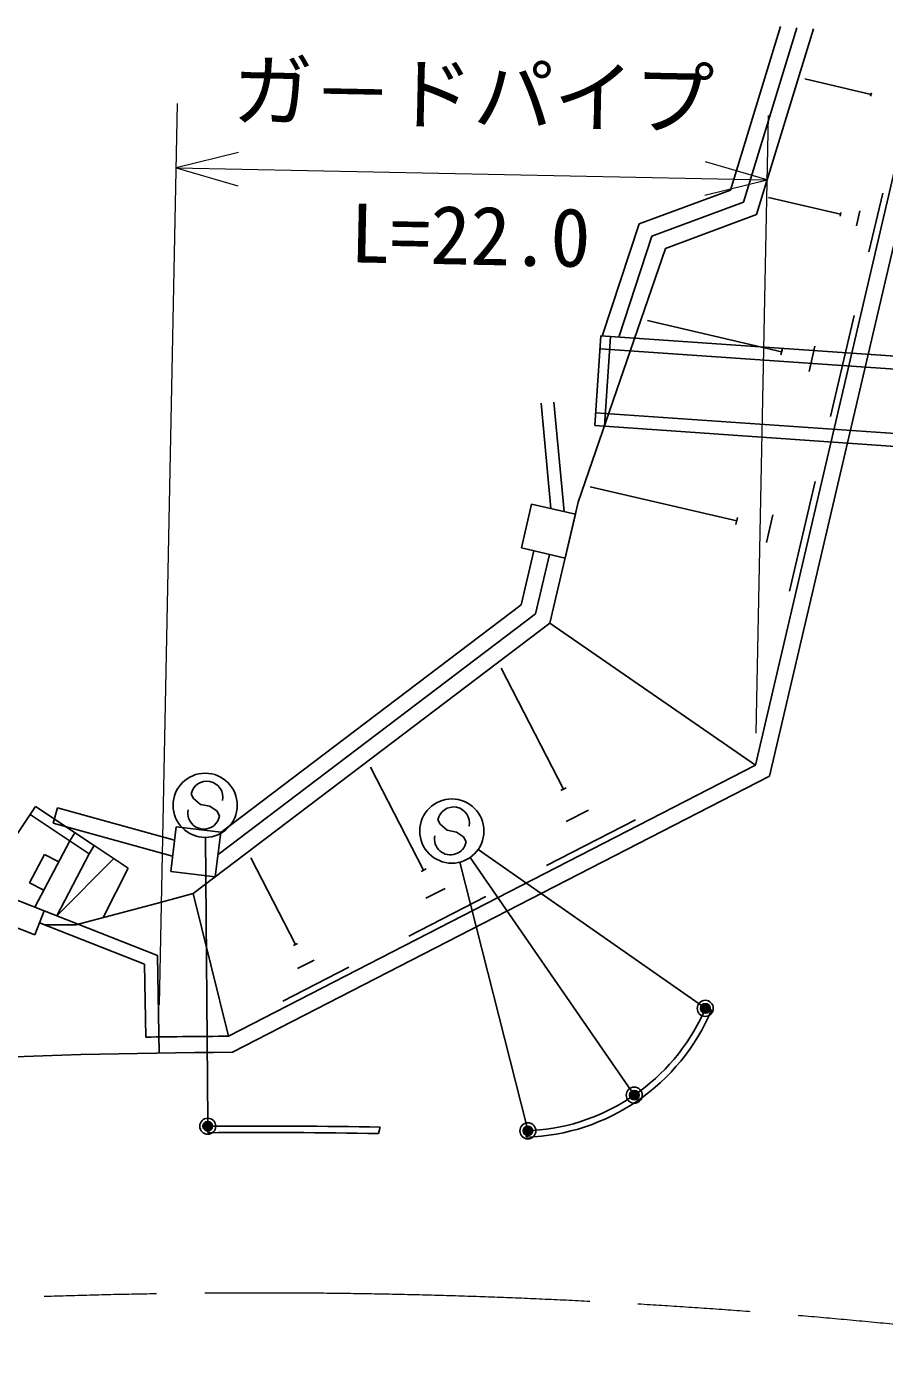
# Model space of a CAD drawing. Units: millimetres, scale not verified. Extents: x 40000 to 680000, y 20000 to 380000.
# Drawn here: x 223320 to 250034, y 283526 to 325045 of the extents above; entities that cross this region are included whole.
import ezdxf
from ezdxf.enums import TextEntityAlignment as Align

# ---------------------------------------------------------------- set-up
doc = ezdxf.new("R2010")
doc.units = ezdxf.units.MM
doc.header["$LTSCALE"] = 1000
doc.header["$PDMODE"] = 32
doc.header["$PDSIZE"] = 500
doc.linetypes.add('CHAIN', pattern=[18.5, 12, -1.5, 3.5, -1.5])
for name, color, linetype, lineweight in [('S-BGD', 7, 'Continuous', 25), ('S-BMK', 2, 'CHAIN', 13), ('S-STR-HTXT', 7, 'Continuous', 13), ('S-STR-STRC', 7, 'Continuous', 25)]:
    doc.layers.add(name, color=color, linetype=linetype, lineweight=lineweight)
doc.styles.add('@ＭＳ ゴシック', font='')
doc.styles.add('ＭＳ ゴシック', font='')
doc.styles.get('@ＭＳ ゴシック').set_extended_font_data('@MS Gothic')
doc.styles.get('ＭＳ ゴシック').set_extended_font_data('MS Gothic')

msp = doc.modelspace()

# ---------------------------------------------------------------- linework, layer by layer
at = {"layer": 'S-BGD'}
for p, q in [((245238, 319955), (246800, 325045)), ((245644, 319573), (247312, 325009)), ((246050, 319190), (247824, 324973)), ((246453, 301697), (251823, 324652)), ((249620, 322935), (247555, 323417)), ((249632, 322988), (249607, 322881)), ((245238, 319955), (242393, 318898)), ((248667, 319202), (246423, 319727)), ((249984, 319862), (249554, 318026)), ((245644, 319573), (242793, 318513)), ((249272, 319303), (249164, 318843)), ((241248, 315406), (242393, 318898)), ((246050, 319190), (243219, 318138)), ((248680, 319259), (248654, 319144)), ((241763, 315370), (242793, 318513)), ((240498, 310226), (243219, 318138)), ((249091, 316047), (248355, 312899)), ((246834, 314915), (242657, 315892)), ((241206, 315409), (241014, 312615)), ((262622, 313931), (241206, 315409)), ((241506, 315388), (241313, 312595)), ((262595, 313532), (241179, 315010)), ((246857, 315013), (246811, 314817)), ((247871, 315088), (247687, 314301)), ((239649, 310031), (239345, 313314)), ((240059, 309935), (239743, 313351)), ((262457, 311537), (241041, 313014)), ((262429, 311138), (241014, 312615)), ((245435, 309645), (240876, 310712)), ((247881, 310872), (247083, 307461)), ((239048, 310172), (238729, 308809)), ((240412, 309853), (239048, 310172)), ((239617, 306459), (240498, 310226)), ((240092, 308490), (240411, 309853)), ((245460, 309752), (245410, 309539)), ((246558, 309832), (246359, 308979)), ((238725, 307037), (239118, 308718)), ((238729, 308809), (240092, 308489)), ((239171, 306748), (239605, 308604)), ((238725, 307037), (229364, 299941)), ((239617, 306459), (228509, 298038)), ((239171, 306748), (229280, 299250)), ((246019, 302036), (239617, 306459)), ((240040, 301289), (238100, 305061)), ((235685, 298765), (234033, 301978)), ((246453, 301697), (229728, 293092)), ((239953, 301245), (240126, 301334)), ((223598, 300753), (221931, 298259)), ((225420, 299535), (223598, 300753)), ((224148, 300228), (224282, 300709)), ((227925, 299700), (224282, 300709)), ((240121, 300279), (240815, 300636)), ((225264, 299279), (223431, 300504)), ((227864, 299198), (224148, 300228)), ((239509, 298911), (242283, 300339)), ((224824, 299934), (224668, 299677)), ((227976, 300119), (227807, 298729)), ((229365, 299949), (227976, 300119)), ((229196, 298560), (229365, 299949)), ((218334, 299675), (227390, 296110)), ((224668, 299677), (223576, 297611)), ((225420, 299535), (225264, 299279)), ((226480, 298827), (225420, 299535)), ((223880, 299257), (223413, 298373)), ((224323, 299023), (223880, 299257)), ((225264, 299279), (224259, 297343)), ((226031, 299127), (224259, 297343)), ((231696, 296451), (230306, 299153)), ((218041, 298931), (223570, 296754)), ((225698, 297296), (226480, 298827)), ((227807, 298729), (229196, 298560)), ((235610, 298726), (235760, 298803)), ((223413, 298373), (223855, 298139)), ((235756, 297891), (236356, 298199)), ((227363, 297729), (224853, 297068)), ((228509, 298038), (227363, 297729)), ((229605, 293592), (228509, 298038)), ((235226, 296708), (237625, 297942)), ((223863, 297499), (223570, 296754)), ((223717, 297126), (226995, 295836)), ((224853, 297068), (223874, 297064)), ((231632, 296418), (231760, 296484)), ((227442, 293070), (227390, 296110)), ((227034, 293564), (226995, 295836)), ((231303, 294690), (233358, 295747)), ((231756, 295703), (232270, 295967)), ((244603, 294427), (244655, 294415)), ((228963, 290590), (228962, 290638)), ((234277, 290561), (234326, 290760)), ((238881, 290443), (238895, 290500))]:
    msp.add_line(p, q, dxfattribs=at)
msp.add_lwpolyline([(229605, 293592), (246019, 302036), (251320, 324696)], dxfattribs=at)
for centre, radius, start, end in [((238665, 296940), 6500, 271.9058, 337.1443), ((238665, 296940), 6300, 273.7808, 335.4693), ((230590, 85594), 208000, 90.27108, 90.97954), ((230590, 85594), 207500, 90.23801, 95.45265), ((230590, 85594), 205200, 88.95665, 90.413), ((230590, 85594), 205000, 88.96926, 90.45462)]:
    msp.add_arc(centre, radius, start, end, dxfattribs=at)
at = {"layer": 'S-BMK'}
msp.add_arc((230589, 85593), 200000, 81.75578, 95.45109, dxfattribs=at)
at = {"layer": 'S-STR-HTXT'}
for p, q in [((227454, 294570), (228016, 322646)), ((246039, 303036), (246425, 322277)), ((229918, 321125), (227976, 320646)), ((227976, 320646), (246385, 320277)), ((227976, 320646), (229897, 320090)), ((246385, 320277), (244464, 320834)), ((244443, 319798), (246385, 320277))]:
    msp.add_line(p, q, dxfattribs=at)
at = {"layer": 'S-STR-STRC'}
for p, q in [((228519, 300998), (228443, 301133)), ((228734, 300816), (228519, 300998)), ((229029, 300758), (228734, 300816)), ((229249, 300603), (229029, 300758)), ((229328, 300449), (229249, 300603)), ((236200, 300196), (236125, 300330)), ((236415, 300013), (236200, 300196)), ((228959, 290938), (228889, 299787)), ((236710, 299955), (236415, 300013)), ((236931, 299800), (236710, 299955)), ((237009, 299647), (236931, 299800)), ((237382, 299411), (244334, 294547)), ((238894, 290791), (236809, 299015)), ((242160, 291879), (237131, 299162))]:
    msp.add_line(p, q, dxfattribs=at)
for centre, radius in [((228881, 300787), 1000), ((236563, 299984), 1000), ((244457, 294461), 150), ((244457, 294461), 120), ((244457, 294461), 90), ((244457, 294461), 60), ((244457, 294461), 30), ((242245, 291756), 150), ((242245, 291756), 120), ((242245, 291756), 90), ((242245, 291756), 60), ((242245, 291756), 30), ((228960, 290788), 150), ((228960, 290788), 120), ((228960, 290788), 90), ((228960, 290788), 60), ((228960, 290788), 30), ((238931, 290645), 150), ((238931, 290645), 120), ((238931, 290645), 90), ((238931, 290645), 60), ((238931, 290645), 30)]:
    msp.add_circle(centre, radius, dxfattribs=at)
for centre, start, end in [((228933, 301036), 348.8813, 168.8813), ((228837, 300546), 168.8813, 348.8813), ((236615, 300234), 348.8813, 168.8813), ((236519, 299743), 168.8813, 348.8813)]:
    msp.add_arc(centre, 500, start, end, dxfattribs=at)
for p in [(244457, 294461), (242245, 291756), (228960, 290788), (238931, 290645)]:
    msp.add_point(p, dxfattribs=at)

# ---------------------------------------------------------------- texts
at = {"layer": 'S-STR-HTXT', "style": 'ＭＳ ゴシック'}
msp.add_text('ガ－ドパイプ', height=1833, rotation=358.852, dxfattribs=at).set_placement((237200, 321461), align=Align.BOTTOM_CENTER)
at = {"layer": 'S-STR-HTXT', "style": '@ＭＳ ゴシック'}
msp.add_text('L=22.0', height=1833, rotation=358.852, dxfattribs=at).set_placement((237160, 319462), align=Align.TOP_CENTER)

doc.saveas('drawing.dxf')
